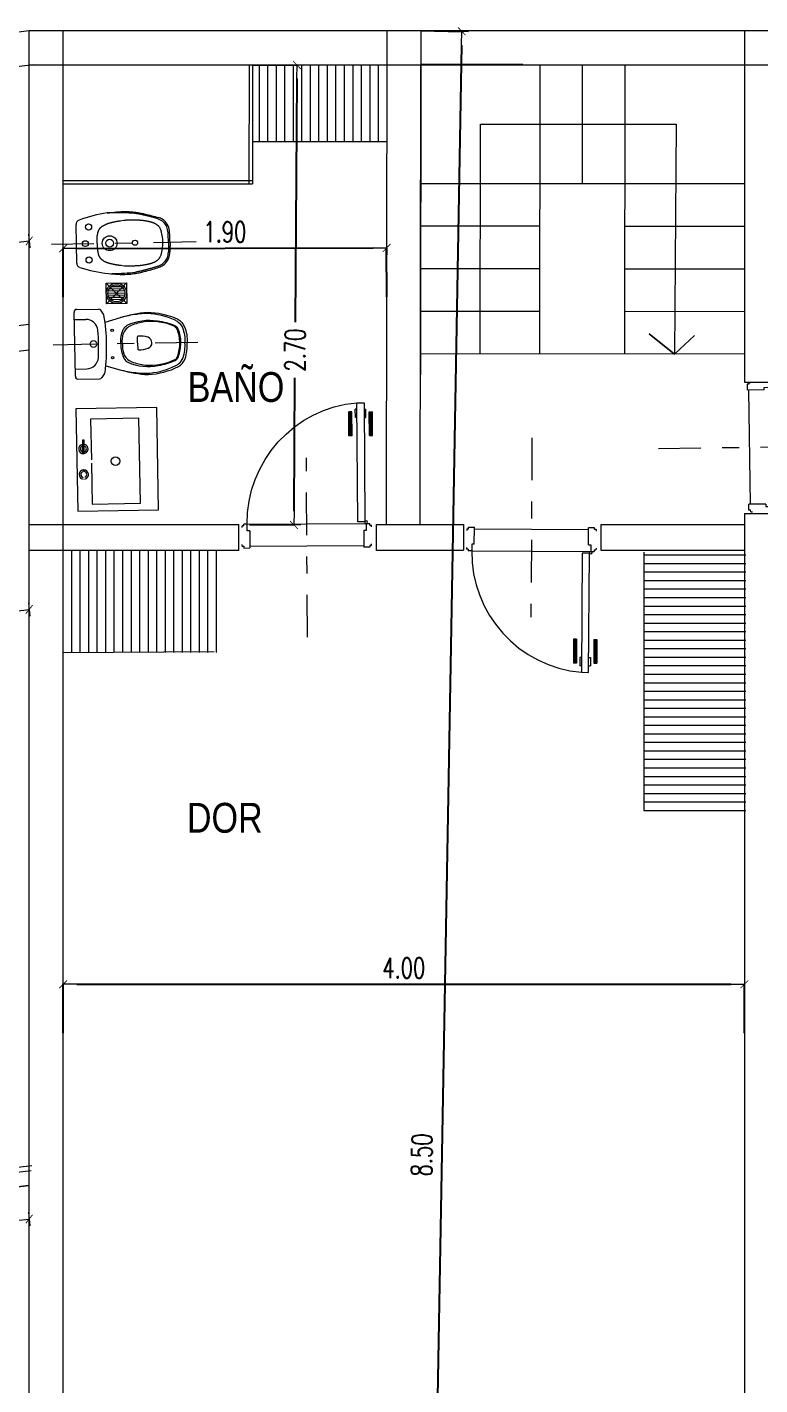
# Model space of a CAD drawing. Header units: millimetres. Extents: x 4525 to 9082, y 179 to 563.
# Drawn here: x 5387.34 to 5391.64, y 530.25 to 538.22 of the extents above; entities that cross this region are included whole.
import ezdxf

# ---------------------------------------------------------------- set-up
doc = ezdxf.new("R2010")
doc.units = ezdxf.units.MM
doc.header["$LTSCALE"] = 100
doc.linetypes.add('ACAD_ISO04W100', pattern=[30, 24, -3, 0, -3])
doc.linetypes.add('DASHDOT2', pattern=[0.5, 0.25, -0.125, 0, -0.125])
doc.layers.get('DEFPOINTS').update_dxf_attribs({"lineweight": 5})
for name, color, linetype, lineweight in [('000-Ejes', 251, 'ACAD_ISO04W100', 5), ('004-Carpinterias', 1, 'Continuous', 18), ('005-Sanitarios', 1, 'Continuous', 18), ('006-Cotas parciales', 7, 'Continuous', 5), ('A01-Barrido', 250, 'Continuous', 5), ('HATCH MUROS', 251, 'Continuous', 9), ('LINEA', 8, 'Continuous', 5), ('SANIT', 12, 'Continuous', 13), ('SANIT-INT', 11, 'Continuous', 5)]:
    doc.layers.add(name, color=color, linetype=linetype, lineweight=lineweight)
doc.styles.add('AREAL', font='ARIALN.TTF')
doc.styles.add('COTAS', font='ROMANS.shx', dxfattribs={"width": 0.7})
doc.dimstyles.new('COTA40', dxfattribs={"dimscale": 0.4, "dimtxt": 0.3, "dimasz": 0.2, "dimexe": 0, "dimexo": 0, "dimgap": 0.09, "dimtad": 1, "dimzin": 0, "dimdsep": 46, "dimtxsty": 'COTAS', "dimblk1": 'COTA_N', "dimblk2": 'COTA_N', "dimsah": 1, "dimcen": 0.1, "dimclrd": 1, "dimclre": 8, "dimclrt": 5, "dimaunit": 1, "dimadec": 3, "dimazin": 0, "dimtfac": 1, "dimtix": 1, "dimtmove": 2, "dimatfit": 3, "dimldrblk": 'COTA_N', "dimfxl": 0, "dimtolj": 1, "dimtzin": 0, "dimarcsym": 0})

# ---------------------------------------------------------------- blocks, each defined once
blk = doc.blocks.new('COTA_N')
for p, q in [((-1, 0), (0, 0)), ((0, 0.5), (0, -0.5))]:
    blk.add_line(p, q)
at = {"const_width": 0.065}
blk.add_lwpolyline([(0.141, 0.141), (0.283, 0.283), (0, 0), (-0.141, -0.141), (-0.283, -0.283)], dxfattribs=at)
blk = doc.blocks.new('*D432')
at = {"layer": '006-Cotas parciales', "color": 1, "lineweight": -2, "ltscale": 100}
blk.add_line((5381.3995, 530.5107), (5387.2742, 531.2124), dxfattribs=at)
at = {"layer": 'DEFPOINTS', "color": 0, "ltscale": 100}
for p in [(5387.3536, 531.2219), (5387.3536, 531.2219), (5381.3201, 530.5012)]:
    blk.add_point(p, dxfattribs=at)
at = {"layer": '006-Cotas parciales', "color": 1, "lineweight": -2, "ltscale": 100, "xscale": 0.08000000000000002, "yscale": 0.08000000000000002, "zscale": 0.08000000000000002}
for p, rotation in [((5387.3536, 531.2219), 6.811388888873906), ((5381.3201, 530.5012), 186.8113888888739)]:
    blk.add_blockref('COTA_N', p, dxfattribs=dict(at, rotation=rotation))
at = {"layer": '006-Cotas parciales', "color": 5, "ltscale": 100, "insert": (5384.3255, 530.9569), "char_height": 0.12, "attachment_point": 5, "rotation": 6.81139, "style": 'COTAS'}
blk.add_mtext('\\A1;6.08', dxfattribs=at)
blk = doc.blocks.new('*D434')
at = {"layer": '006-Cotas parciales', "color": 8, "lineweight": -2, "ltscale": 100}
for p, q in [((5387.5536, 536.6334), (5387.5532, 536.9202)), ((5389.4534, 536.636), (5389.453, 536.9227))]:
    blk.add_line(p, q, dxfattribs=at)
at = {"layer": '006-Cotas parciales', "color": 1, "lineweight": -2, "ltscale": 100}
blk.add_line((5387.6332, 536.9203), (5389.373, 536.9226), dxfattribs=at)
at = {"layer": 'DEFPOINTS', "color": 0, "ltscale": 100}
for p in [(5389.453, 536.9227), (5387.5536, 536.6334), (5389.4534, 536.636)]:
    blk.add_point(p, dxfattribs=at)
at = {"layer": '006-Cotas parciales', "color": 1, "lineweight": -2, "ltscale": 100, "xscale": 0.08000000000000002, "yscale": 0.08000000000000002, "zscale": 0.08000000000000002}
for p, rotation in [((5387.5532, 536.9202), 180.0762179953366), ((5389.453, 536.9227), 0.07621799533657127)]:
    blk.add_blockref('COTA_N', p, dxfattribs=dict(at, rotation=rotation))
at = {"layer": '006-Cotas parciales', "color": 5, "ltscale": 100, "insert": (5388.503, 537.0174), "char_height": 0.12, "attachment_point": 5, "rotation": 0.07622, "style": 'COTAS'}
blk.add_mtext('\\A1;1.90', dxfattribs=at)
blk = doc.blocks.new('*D437')
at = {"layer": '006-Cotas parciales', "color": 8, "lineweight": -2, "ltscale": 100}
for p, q in [((5389.6538, 538.1984), (5389.8944, 538.1941)), ((5389.5019, 529.6981), (5389.7424, 529.6938))]:
    blk.add_line(p, q, dxfattribs=at)
at = {"layer": '006-Cotas parciales', "color": 1, "lineweight": -2, "ltscale": 100}
blk.add_line((5389.8929, 538.1142), (5389.7439, 529.7738), dxfattribs=at)
at = {"layer": 'DEFPOINTS', "color": 0, "ltscale": 100}
for p in [(5389.6538, 538.1984), (5389.5019, 529.6981), (5389.7424, 529.6938)]:
    blk.add_point(p, dxfattribs=at)
at = {"layer": '006-Cotas parciales', "color": 1, "lineweight": -2, "ltscale": 100, "xscale": 0.08000000000000002, "yscale": 0.08000000000000002, "zscale": 0.08000000000000002}
for p, rotation in [((5389.8944, 538.1941), 88.97606259057393), ((5389.7424, 529.6938), 268.976062590574)]:
    blk.add_blockref('COTA_N', p, dxfattribs=dict(at, rotation=rotation))
at = {"layer": '006-Cotas parciales', "color": 5, "ltscale": 100, "insert": (5389.6591, 531.5984), "char_height": 0.12, "attachment_point": 5, "rotation": 88.97606, "style": 'COTAS'}
blk.add_mtext('\\A1;8.50', dxfattribs=at)
blk = doc.blocks.new('*D450')
at = {"layer": '006-Cotas parciales', "color": 8, "lineweight": -2, "ltscale": 100}
for p, q in [((5387.5536, 532.3132), (5387.5536, 532.6002)), ((5391.5536, 532.3132), (5391.5536, 532.6002))]:
    blk.add_line(p, q, dxfattribs=at)
at = {"layer": '006-Cotas parciales', "color": 1, "lineweight": -2, "ltscale": 100}
blk.add_line((5387.6336, 532.6002), (5391.4736, 532.6002), dxfattribs=at)
at = {"layer": 'DEFPOINTS', "color": 0, "ltscale": 100}
for p in [(5391.5536, 532.6002), (5387.5536, 532.3132), (5391.5536, 532.3132)]:
    blk.add_point(p, dxfattribs=at)
at = {"layer": '006-Cotas parciales', "color": 1, "lineweight": -2, "ltscale": 100, "xscale": 0.08000000000000002, "yscale": 0.08000000000000002, "zscale": 0.08000000000000002, "rotation": 180}
blk.add_blockref('COTA_N', (5387.5536, 532.6002), dxfattribs=at)
at = {"layer": '006-Cotas parciales', "color": 1, "lineweight": -2, "ltscale": 100, "xscale": 0.08000000000000002, "yscale": 0.08000000000000002, "zscale": 0.08000000000000002}
blk.add_blockref('COTA_N', (5391.5536, 532.6002), dxfattribs=at)
at = {"layer": '006-Cotas parciales', "color": 5, "ltscale": 100, "insert": (5389.5536, 532.6962), "char_height": 0.12, "attachment_point": 5, "style": 'COTAS'}
blk.add_mtext('\\A1;4.00', dxfattribs=at)
blk = doc.blocks.new('INOD-MONACO-AP-PLANTA-CON-DPTO')
at = {"layer": 'SANIT'}
for p, q in [((-0.1875, 0), (0.1875, 0)), ((-0.2045, -0.015), (-0.2045, -0.1421)), ((0.2045, -0.015), (0.2045, -0.1421)), ((-0.1745, -0.1717), (-0.1971, -0.1561)), ((0.1745, -0.1717), (0.1971, -0.1561)), ((-0.13, -0.1795), (-0.156, -0.2704)), ((0.127, -0.1798), (0.1519, -0.2704))]:
    blk.add_line(p, q, dxfattribs=at)
for points in [[(-0.1035, -0.3001, 0.02892), (-0.1109, -0.31, 0.156998), (-0.1327, -0.4882, 0.072829), (-0.105, -0.5872, 0.204333), (-0.0837, -0.607, 0.080392), (-0.002, -0.6224)], [(-0.002, -0.2704, 0.121524), (-0.0852, -0.2859, 0.060693)], [(-0.002, -0.2704, -0.121524), (0.0812, -0.2859, -0.060693)], [(0.0994, -0.3001, -0.02892), (0.1069, -0.31, -0.156998), (0.1287, -0.4882, -0.072829), (0.1009, -0.5872, -0.204333), (0.0796, -0.607, -0.080392), (-0.002, -0.6224)], [(-0.1242, -0.6086, 0.122968), (-0.0912, -0.6341, 0.092568), (-0.002, -0.6472, 0.093376)], [(0.1202, -0.6086, -0.122968), (0.0871, -0.6341, -0.092568), (-0.002, -0.6472, -0.093376)]]:
    blk.add_lwpolyline(points, format="xyb", dxfattribs=at)
for centre, radius, start, end in [((-0.1894, -0.0167), 0.0168, 83.45096, 131.91083), ((0.1894, -0.0167), 0.0168, 48.08917, 96.54904), ((-0.1875, -0.015), 0.017, 140.46963, 180), ((0.1875, -0.015), 0.017, 0, 39.53037), ((-0.1875, -0.1421), 0.017, 180, 235.49148), ((0.1875, -0.1421), 0.017, 304.50852, 0), ((-0.1648, -0.1577), 0.017, 235.49148, 261.45644), ((0, 0.9396), 1.1266, 261.45644, 278.54356), ((0.1648, -0.1577), 0.017, 278.54356, 304.50852), ((0.4075, -0.4211), 0.5833, 165.03562, 174.69818), ((-0.0609, -0.3362), 0.0558, 115.82936, 139.74917), ((0.0568, -0.3362), 0.0558, 40.25083, 64.17064), ((-0.4116, -0.4211), 0.5833, 5.30182, 14.96438), ((0.1074, -0.4152), 0.2847, 170.28909, 184.61099), ((-0.1114, -0.4152), 0.2847, 357.28845, 9.71091), ((0.2448, -0.4064), 0.4224, 184.30141, 206.07105), ((-0.2488, -0.4064), 0.4224, 333.92895, 356.97887), ((-0.0254, -0.5351), 0.1232, 207.5391, 216.66718), ((0.0214, -0.5351), 0.1232, 323.33282, 332.4609)]:
    blk.add_arc(centre, radius, start, end, dxfattribs=at)
at = {"layer": 'SANIT-INT'}
for p, q in [((-0.145, 0), (-0.145, -0.0672)), ((0.145, 0), (0.145, -0.0672)), ((0.0016, -0.368), (-0.0342, -0.3693)), ((0.0016, -0.368), (0.0374, -0.3693))]:
    blk.add_line(p, q, dxfattribs=at)
for points in [[(-0.156, -0.2704, 0.058031), (-0.1852, -0.4288, 0.099768), (-0.1416, -0.607, 0.155256), (-0.0961, -0.6466, 0.093906), (-0.002, -0.6605, 0.093906)], [(-0.0025, -0.2793, 0.08742), (-0.0604, -0.2861, 0.121524)], [(0.1519, -0.2704, -0.058031), (0.1811, -0.4288, -0.099768), (0.1376, -0.607, -0.155256), (0.092, -0.6466, -0.093906), (-0.002, -0.6605, -0.093906)], [(-0.0015, -0.2793, -0.08742), (0.0563, -0.2861, -0.121524)]]:
    blk.add_lwpolyline(points, format="xyb", dxfattribs=at)
for centre, radius in [((0, -0.11), 0.02), ((-0.0823, -0.2209), 0.00743), ((0.0782, -0.2209), 0.00743)]:
    blk.add_circle(centre, radius, dxfattribs=at)
for centre, radius, start, end in [((-0.075, -0.0672), 0.07, 180, 265.7397), ((0.075, -0.0672), 0.07, 274.2603, 0), ((0, 0.9396), 1.0796, 265.7397, 274.2603), ((-0.0358, -0.3585), 0.0764, 108.75085, 160.66582), ((0.0317, -0.3585), 0.0764, 19.33418, 71.24915), ((0.1616, -0.4484), 0.2932, 156.8405, 172.92028), ((-0.034, -0.3743), 0.005, 91.97343, 179.82824), ((0.1519, -0.3748), 0.1909, 179.82824, 196.85929), ((-0.1487, -0.3748), 0.1909, 343.14071, 0.17176), ((0.0372, -0.3743), 0.005, 0.17176, 88.02657), ((-0.1657, -0.4484), 0.2932, 7.07972, 23.1595), ((0.2192, -0.4431), 0.3498, 174.95319, 203.97317), ((-0.0195, -0.4268), 0.0118, 196.85929, 200.59082), ((0.0018, -0.4188), 0.0346, 200.59082, 269.64452), ((0.0014, -0.4188), 0.0346, 270.35548, 339.40918), ((0.0227, -0.4268), 0.0118, 339.40918, 343.14071), ((-0.2232, -0.4431), 0.3498, 336.02683, 5.04681), ((-0.0711, -0.5722), 0.0321, 203.97317, 250.16689), ((0.0045, -0.3624), 0.2552, 250.16689, 268.55187), ((-0.0086, -0.3624), 0.2552, 271.44813, 289.83311), ((0.0671, -0.5722), 0.0321, 289.83311, 336.02683)]:
    blk.add_arc(centre, radius, start, end, dxfattribs=at)
blk = doc.blocks.new('BIDE-MONACO-PLANTA')
at = {"layer": 'SANIT'}
blk.add_line((-0.1132, 0), (0.1132, 0), dxfattribs=at)
for points in [[(-0.1402, -0.4774), (-0.1411, -0.4749), (-0.1421, -0.4717), (-0.1431, -0.4685), (-0.1441, -0.4653), (-0.145, -0.4621), (-0.146, -0.4589), (-0.1469, -0.4557), (-0.1478, -0.4525), (-0.1487, -0.4493), (-0.1495, -0.446), (-0.1504, -0.4428), (-0.1513, -0.4396), (-0.1521, -0.4363), (-0.153, -0.4331), (-0.1538, -0.4298), (-0.1547, -0.4266), (-0.1555, -0.4233), (-0.1564, -0.4201), (-0.1572, -0.4168), (-0.158, -0.4136), (-0.1589, -0.4104), (-0.1597, -0.4071), (-0.1605, -0.4039), (-0.1613, -0.4007), (-0.1621, -0.3974), (-0.1629, -0.3942), (-0.1637, -0.391), (-0.1644, -0.3878), (-0.1651, -0.3846), (-0.1659, -0.3813), (-0.1666, -0.3781), (-0.1672, -0.3749), (-0.1679, -0.3717), (-0.1686, -0.3685), (-0.1692, -0.3653), (-0.1698, -0.362), (-0.1704, -0.3588), (-0.171, -0.3556), (-0.1715, -0.3524), (-0.172, -0.3493), (-0.1725, -0.3461), (-0.1729, -0.3438)], [(0.14, -0.4774), (0.1409, -0.475), (0.1419, -0.4718), (0.1429, -0.4686), (0.1439, -0.4654), (0.1448, -0.4622), (0.1458, -0.459), (0.1467, -0.4558), (0.1476, -0.4526), (0.1485, -0.4493), (0.1493, -0.4461), (0.1502, -0.4429), (0.1511, -0.4396), (0.1519, -0.4364), (0.1528, -0.4332), (0.1536, -0.4299), (0.1545, -0.4267), (0.1553, -0.4234), (0.1562, -0.4202), (0.157, -0.4169), (0.1579, -0.4137), (0.1587, -0.4104), (0.1595, -0.4072), (0.1603, -0.404), (0.1612, -0.4007), (0.1619, -0.3975), (0.1627, -0.3943), (0.1635, -0.3911), (0.1642, -0.3879), (0.165, -0.3846), (0.1657, -0.3814), (0.1664, -0.3782), (0.1671, -0.375), (0.1677, -0.3718), (0.1684, -0.3685), (0.169, -0.3653), (0.1696, -0.3621), (0.1702, -0.3589), (0.1708, -0.3557), (0.1714, -0.3525), (0.1719, -0.3493), (0.1724, -0.3461), (0.1727, -0.3438)], [(0.0001, -0.5406), (-0.044, -0.5396), (-0.0475, -0.5395), (-0.0509, -0.5394), (-0.0541, -0.5394), (-0.0568, -0.5393)], [(-0.0003, -0.5406), (0.0437, -0.5396), (0.0473, -0.5395), (0.0506, -0.5395), (0.0538, -0.5394), (0.0565, -0.5393)], [(-0.0003, -0.5406), (-0.0002, -0.5406)], [(0.0001, -0.5406), (0, -0.5406)]]:
    blk.add_lwpolyline(points, dxfattribs=at)
for centre, radius, start, end in [((-0.1132, -0.0267), 0.0267, 89.97464, 160.71917), ((0.6356, -0.2884), 0.8201, 160.74454, 172.72153), ((0.1132, -0.0267), 0.0267, 19.25546, 90), ((-0.6359, -0.2884), 0.8201, 7.27847, 19.25546), ((1.1865, -0.2275), 1.3649, 179.12043, 182.20966), ((-0.9851, -0.2242), 1.1634, 357.24238, 1.95876), ((1.1865, -0.2205), 1.3649, 182.50375, 185.18056), ((-1.1866, -0.22), 1.3649, 354.79408, 357.47089), ((-0.0223, -0.432), 0.1264, 201.05571, 217.12048), ((0.0221, -0.432), 0.1264, 322.85415, 338.91893), ((-0.058, -0.4545), 0.0844, 219.51901, 265.07285), ((-0.0504, -0.4083), 0.1311, 263.62645, 267.30394), ((0.0503, -0.4083), 0.1311, 272.6707, 276.34819), ((0.0578, -0.4545), 0.0844, 274.90179, 320.45563)]:
    blk.add_arc(centre, radius, start, end, dxfattribs=at)
at = {"layer": 'SANIT-INT'}
for points in [[(0.0001, -0.1217), (-0.0134, -0.1217), (-0.0247, -0.1223), (-0.0341, -0.1231), (-0.0418, -0.1238), (-0.0481, -0.1246), (-0.0533, -0.1254), (-0.0575, -0.1262), (-0.061, -0.127), (-0.064, -0.1277), (-0.0666, -0.1284), (-0.0689, -0.1291), (-0.0709, -0.1298), (-0.0726, -0.1305), (-0.0742, -0.1311), (-0.0756, -0.1318), (-0.0769, -0.1324), (-0.0781, -0.1331), (-0.0793, -0.1337), (-0.0804, -0.1344), (-0.0815, -0.135), (-0.0825, -0.1357), (-0.0835, -0.1363), (-0.0844, -0.137), (-0.0853, -0.1376), (-0.0861, -0.1383), (-0.087, -0.1389), (-0.0877, -0.1396), (-0.0885, -0.1402), (-0.0892, -0.1409), (-0.0899, -0.1415), (-0.0905, -0.1422), (-0.0912, -0.1428), (-0.0918, -0.1435), (-0.0925, -0.1442), (-0.0931, -0.1448), (-0.0938, -0.1456), (-0.0944, -0.1463), (-0.0951, -0.1471), (-0.0958, -0.148), (-0.0966, -0.1489), (-0.0974, -0.1499), (-0.0982, -0.151), (-0.099, -0.1522), (-0.0998, -0.1534), (-0.1007, -0.1546), (-0.1015, -0.1559), (-0.1023, -0.1571), (-0.1031, -0.1584), (-0.1039, -0.1597), (-0.1047, -0.161), (-0.1054, -0.1623), (-0.1061, -0.1636), (-0.1067, -0.1649), (-0.1074, -0.1662), (-0.108, -0.1675), (-0.1087, -0.1688), (-0.1093, -0.1701), (-0.1099, -0.1714), (-0.1105, -0.1727), (-0.111, -0.174), (-0.1116, -0.1753), (-0.1121, -0.1766), (-0.1127, -0.1779), (-0.1132, -0.1793), (-0.1137, -0.1806), (-0.1142, -0.1819), (-0.1147, -0.1832), (-0.1152, -0.1847), (-0.1157, -0.1862), (-0.1162, -0.1878), (-0.1167, -0.1895), (-0.1173, -0.1914), (-0.1178, -0.1934), (-0.1184, -0.1956), (-0.119, -0.1979), (-0.1196, -0.2003), (-0.1202, -0.2027), (-0.1208, -0.2053), (-0.1215, -0.2079), (-0.122, -0.2105), (-0.1226, -0.2131), (-0.1232, -0.2157), (-0.1237, -0.2183), (-0.1243, -0.2209), (-0.1248, -0.2235), (-0.1253, -0.2261), (-0.1258, -0.2287), (-0.1263, -0.2313), (-0.1268, -0.2339), (-0.1273, -0.2365), (-0.1277, -0.2391), (-0.1282, -0.2417), (-0.1286, -0.2443), (-0.129, -0.2469), (-0.1294, -0.2495), (-0.1298, -0.2521), (-0.1301, -0.2547), (-0.1305, -0.2572), (-0.1308, -0.2598), (-0.1309, -0.2609)], [(-0.0001, -0.1217), (0.0133, -0.1217), (0.0247, -0.1223), (0.0341, -0.1231), (0.0418, -0.1238), (0.0481, -0.1246), (0.0532, -0.1254), (0.0574, -0.1262), (0.0609, -0.127), (0.0639, -0.1277), (0.0666, -0.1285), (0.0689, -0.1292), (0.0708, -0.1298), (0.0726, -0.1305), (0.0741, -0.1312), (0.0755, -0.1318), (0.0768, -0.1325), (0.078, -0.1331), (0.0792, -0.1338), (0.0803, -0.1344), (0.0814, -0.1351), (0.0824, -0.1357), (0.0834, -0.1364), (0.0844, -0.137), (0.0852, -0.1377), (0.0861, -0.1383), (0.0869, -0.139), (0.0877, -0.1396), (0.0884, -0.1403), (0.0891, -0.1409), (0.0898, -0.1416), (0.0905, -0.1422), (0.0911, -0.1429), (0.0918, -0.1435), (0.0924, -0.1442), (0.0931, -0.1449), (0.0937, -0.1456), (0.0944, -0.1463), (0.0951, -0.1472), (0.0958, -0.148), (0.0965, -0.149), (0.0973, -0.15), (0.0981, -0.1511), (0.0989, -0.1522), (0.0998, -0.1534), (0.1006, -0.1546), (0.1014, -0.1559), (0.1023, -0.1572), (0.1031, -0.1585), (0.1038, -0.1598), (0.1046, -0.1611), (0.1053, -0.1624), (0.106, -0.1637), (0.1067, -0.165), (0.1073, -0.1663), (0.108, -0.1676), (0.1086, -0.1689), (0.1092, -0.1702), (0.1098, -0.1715), (0.1104, -0.1728), (0.111, -0.1741), (0.1115, -0.1754), (0.1121, -0.1767), (0.1126, -0.178), (0.1131, -0.1793), (0.1136, -0.1806), (0.1141, -0.1819), (0.1146, -0.1833), (0.1151, -0.1847), (0.1156, -0.1862), (0.1161, -0.1878), (0.1166, -0.1896), (0.1172, -0.1914), (0.1177, -0.1935), (0.1183, -0.1956), (0.1189, -0.1979), (0.1195, -0.2003), (0.1201, -0.2028), (0.1208, -0.2053), (0.1214, -0.2079), (0.122, -0.2105), (0.1225, -0.2131), (0.1231, -0.2157), (0.1236, -0.2183), (0.1242, -0.2209), (0.1247, -0.2235), (0.1252, -0.2261), (0.1257, -0.2287), (0.1262, -0.2313), (0.1267, -0.2339), (0.1272, -0.2365), (0.1276, -0.2391), (0.1281, -0.2417), (0.1285, -0.2443), (0.1289, -0.2469), (0.1293, -0.2495), (0.1297, -0.2521), (0.13, -0.2547), (0.1303, -0.2573), (0.1306, -0.2599), (0.1308, -0.261)], [(-0.1301, -0.2549), (-0.1336, -0.2811), (-0.1337, -0.2824), (-0.1338, -0.2838), (-0.134, -0.2853), (-0.1341, -0.2869), (-0.1342, -0.2887), (-0.1343, -0.2906), (-0.1345, -0.2927), (-0.1346, -0.295), (-0.1347, -0.2973), (-0.1348, -0.2998), (-0.1349, -0.3023), (-0.135, -0.3049), (-0.135, -0.3075), (-0.135, -0.3101), (-0.135, -0.3127), (-0.135, -0.3153), (-0.135, -0.3179), (-0.1349, -0.3205), (-0.1349, -0.3231), (-0.1348, -0.3257), (-0.1348, -0.3283), (-0.1347, -0.3309), (-0.1347, -0.3335), (-0.1346, -0.3361), (-0.1346, -0.3387), (-0.1346, -0.3413), (-0.1345, -0.3439), (-0.1344, -0.3465), (-0.1344, -0.3491), (-0.1343, -0.3517), (-0.1342, -0.3543), (-0.1342, -0.3569), (-0.134, -0.3595), (-0.1339, -0.3621), (-0.1338, -0.3647), (-0.1336, -0.3673), (-0.1335, -0.3699), (-0.1332, -0.3725), (-0.133, -0.3751), (-0.1328, -0.3777), (-0.1325, -0.3803), (-0.1322, -0.3829), (-0.1319, -0.3855), (-0.1315, -0.3881), (-0.1312, -0.3907), (-0.1308, -0.3933), (-0.1305, -0.3959), (-0.1301, -0.3985), (-0.1296, -0.4011), (-0.1292, -0.4037), (-0.1288, -0.4063), (-0.1283, -0.4089), (-0.1278, -0.4115), (-0.1273, -0.4141), (-0.1268, -0.4167), (-0.1262, -0.4192), (-0.1257, -0.4217), (-0.1252, -0.4241), (-0.1246, -0.4264), (-0.1241, -0.4286), (-0.1236, -0.4306), (-0.1231, -0.4325), (-0.1227, -0.4342), (-0.1222, -0.4358), (-0.1218, -0.4373), (-0.1214, -0.4388), (-0.121, -0.4401), (-0.1205, -0.4414), (-0.1201, -0.4428), (-0.1197, -0.4441), (-0.1192, -0.4454), (-0.1188, -0.4467), (-0.1183, -0.448), (-0.1178, -0.4493), (-0.1173, -0.4506), (-0.1167, -0.4519), (-0.1162, -0.4532), (-0.1156, -0.4545), (-0.1151, -0.4558), (-0.1145, -0.4571), (-0.1139, -0.4584), (-0.1132, -0.4597), (-0.1126, -0.461), (-0.1119, -0.4623), (-0.1112, -0.4636), (-0.1105, -0.4649), (-0.1098, -0.4662), (-0.109, -0.4675), (-0.1082, -0.4688), (-0.1074, -0.4701), (-0.1065, -0.4714), (-0.1057, -0.4727), (-0.1047, -0.474), (-0.1038, -0.4753), (-0.1028, -0.4766), (-0.1017, -0.4779), (-0.1006, -0.4792), (-0.0994, -0.4805), (-0.0981, -0.4818), (-0.0967, -0.4831), (-0.0953, -0.4844), (-0.0937, -0.4857), (-0.092, -0.487), (-0.0901, -0.4883), (-0.0879, -0.4897), (-0.0853, -0.4911), (-0.0824, -0.4926), (-0.079, -0.4941), (-0.075, -0.4957), (-0.0705, -0.4973), (-0.0651, -0.499), (-0.0637, -0.4994)], [(0.13, -0.2549), (0.1334, -0.2812), (0.1336, -0.2825), (0.1337, -0.2839), (0.1338, -0.2854), (0.134, -0.287), (0.1341, -0.2887), (0.1342, -0.2907), (0.1343, -0.2928), (0.1345, -0.295), (0.1346, -0.2974), (0.1347, -0.2999), (0.1348, -0.3024), (0.1348, -0.305), (0.1349, -0.3076), (0.1349, -0.3102), (0.1349, -0.3128), (0.1349, -0.3154), (0.1348, -0.318), (0.1348, -0.3206), (0.1348, -0.3232), (0.1347, -0.3258), (0.1346, -0.3284), (0.1346, -0.331), (0.1345, -0.3336), (0.1345, -0.3362), (0.1344, -0.3388), (0.1344, -0.3414), (0.1343, -0.344), (0.1343, -0.3466), (0.1342, -0.3492), (0.1342, -0.3518), (0.1341, -0.3544), (0.134, -0.357), (0.1339, -0.3596), (0.1338, -0.3622), (0.1336, -0.3648), (0.1335, -0.3674), (0.1333, -0.37), (0.1331, -0.3726), (0.1329, -0.3752), (0.1326, -0.3778), (0.1323, -0.3804), (0.132, -0.383), (0.1317, -0.3856), (0.1314, -0.3882), (0.131, -0.3908), (0.1307, -0.3934), (0.1303, -0.396), (0.1299, -0.3986), (0.1295, -0.4012), (0.129, -0.4038), (0.1286, -0.4064), (0.1281, -0.409), (0.1276, -0.4116), (0.1271, -0.4142), (0.1266, -0.4168), (0.1261, -0.4193), (0.1255, -0.4218), (0.125, -0.4242), (0.1244, -0.4265), (0.1239, -0.4286), (0.1234, -0.4307), (0.1229, -0.4325), (0.1225, -0.4343), (0.1221, -0.4359), (0.1216, -0.4374), (0.1212, -0.4388), (0.1208, -0.4402), (0.1204, -0.4415), (0.1199, -0.4428), (0.1195, -0.4441), (0.119, -0.4454), (0.1186, -0.4467), (0.1181, -0.448), (0.1176, -0.4493), (0.1171, -0.4506), (0.1165, -0.4519), (0.116, -0.4532), (0.1154, -0.4545), (0.1149, -0.4558), (0.1143, -0.4571), (0.1136, -0.4584), (0.113, -0.4597), (0.1124, -0.461), (0.1117, -0.4623), (0.111, -0.4636), (0.1103, -0.4649), (0.1095, -0.4662), (0.1088, -0.4675), (0.108, -0.4688), (0.1072, -0.4701), (0.1063, -0.4714), (0.1054, -0.4727), (0.1045, -0.474), (0.1036, -0.4753), (0.1025, -0.4766), (0.1015, -0.4779), (0.1004, -0.4792), (0.0992, -0.4805), (0.0979, -0.4818), (0.0965, -0.4831), (0.0951, -0.4844), (0.0935, -0.4857), (0.0918, -0.487), (0.0899, -0.4884), (0.0877, -0.4897), (0.0851, -0.4911), (0.0822, -0.4926), (0.0788, -0.4941), (0.0748, -0.4957), (0.0703, -0.4974), (0.0649, -0.4991), (0.0635, -0.4994)], [(-0.0001, -0.55), (-0.0082, -0.5498), (-0.0153, -0.5496), (-0.0216, -0.5495), (-0.0271, -0.5493), (-0.032, -0.5492), (-0.0364, -0.5491), (-0.0404, -0.549), (-0.0442, -0.549), (-0.0477, -0.5489), (-0.0511, -0.5488), (-0.0543, -0.5487), (-0.057, -0.5486)], [(-0.0001, -0.55), (0.0079, -0.5498), (0.0151, -0.5496), (0.0213, -0.5495), (0.0268, -0.5494), (0.0318, -0.5493), (0.0362, -0.5492), (0.0402, -0.5491), (0.0439, -0.549), (0.0475, -0.5489), (0.0509, -0.5488), (0.0541, -0.5487), (0.0568, -0.5487)]]:
    blk.add_lwpolyline(points, dxfattribs=at)
for centre, radius in [((-0.097, -0.0731), 0.0182), ((0.0001, -0.0524), 0.0172), ((0.097, -0.0732), 0.0182), ((-0.0001, -0.1953), 0.0437), ((-0.0001, -0.1953), 0.0229), ((0, -0.3443), 0.0151)]:
    blk.add_circle(centre, radius, dxfattribs=at)
for centre, radius, start, end in [((-0.0545, -0.4593), 0.0941, 195.06628, 210.97635), ((-0.058, -0.4545), 0.0938, 214.58767, 265.07285), ((-0.0504, -0.4083), 0.1405, 263.62645, 267.30394), ((-0.0001, -0.2766), 0.2317, 253.69484, 269.95961), ((-0.0001, -0.2766), 0.2317, 270.01502, 286.27979), ((0.0503, -0.4083), 0.1405, 272.6707, 276.34819), ((0.0578, -0.4545), 0.0938, 274.90179, 325.38697), ((-0.0182, -0.426), 0.1736, 331.87077, 340.547)]:
    blk.add_arc(centre, radius, start, end, dxfattribs=at)
for points in [[(-0.1779, -0.1845), (-0.1845, -0.2946), (-0.1831, -0.3164), (-0.179, -0.3521), (-0.1734, -0.3814), (-0.1672, -0.4074), (-0.1571, -0.4464), (-0.1458, -0.4838)], [(0.1777, -0.1845), (0.1842, -0.2946), (0.1829, -0.3164), (0.1788, -0.3521), (0.1732, -0.3814), (0.167, -0.4074), (0.1568, -0.4464), (0.1455, -0.4838)]]:
    blk.add_spline(points, degree=3, dxfattribs=at)
blk = doc.blocks.new('REJILLA')
at = {"layer": 'SANIT-INT', "linetype": 'Continuous'}
for p, q in [((-0.06, -0.06), (-0.06, 0.06)), ((-0.06, 0.06), (0.06, 0.06)), ((-0.06, -0.06), (0.06, 0.06)), ((-0.06, 0.06), (0.06, -0.06)), ((-0.0474, 0.0158), (-0.0474, -0.0158)), ((-0.0349, 0.0358), (-0.0349, -0.0358)), ((-0.0224, 0.0447), (-0.0224, -0.0447)), ((-0.0099, 0.049), (-0.0099, -0.049)), ((0.0026, 0.0499), (0.0026, -0.0499)), ((0.0151, 0.0477), (0.0151, -0.0477)), ((0.0276, 0.0417), (0.0276, -0.0417)), ((0.0401, 0.0299), (0.0401, -0.0299)), ((0.06, 0.06), (0.06, -0.06)), ((0.06, -0.06), (-0.06, -0.06))]:
    blk.add_line(p, q, dxfattribs=at)
for radius in [0.06, 0.05]:
    blk.add_circle((0, 0), radius, dxfattribs=at)
blk = doc.blocks.new('MONACO COMPLETO')
at = {"layer": '000-Ejes', "linetype": 'DASHDOT2', "ltscale": 0.01}
for p, q in [((-0.1269, 0.59), (0.7646, 0.59)), ((-0.1269, 0), (0.7646, 0))]:
    blk.add_line(p, q, dxfattribs=at)
at = {"layer": '004-Carpinterias', "ltscale": 0.01, "rotation": 90}
blk.add_blockref('INOD-MONACO-AP-PLANTA-CON-DPTO', (0, 0), dxfattribs=at)
at = {"layer": '005-Sanitarios', "rotation": 90}
blk.add_blockref('REJILLA', (0.25, 0.295), dxfattribs=at)
at = {"layer": 'LINEA', "ltscale": 0.01, "rotation": 90}
blk.add_blockref('BIDE-MONACO-PLANTA', (0.02, 0.59), dxfattribs=at)
blk = doc.blocks.new('PUERTA 0.70 DURLOCK')
at = {"layer": '000-Ejes', "linetype": 'DASHDOT2', "ltscale": 0.01}
blk.add_line((0.38, -0.6465), (0.38, 0.4065), dxfattribs=at)
at = {"layer": '004-Carpinterias', "linetype": 'Continuous'}
for p, q in [((0.009, 0.6755), (-0.009, 0.6755)), ((-0.009, 0.5355), (-0.009, 0.6755)), ((0.009, 0.5355), (0.009, 0.6755)), ((0.039, 0.6905), (0.029, 0.6905)), ((0.029, 0.6425), (0.029, 0.6905)), ((0.039, 0.6425), (0.029, 0.6425)), ((0.081, 0.6905), (0.091, 0.6905)), ((0.081, 0.6425), (0.091, 0.6425)), ((0.091, 0.6425), (0.091, 0.6905)), ((0.111, 0.6755), (0.129, 0.6755)), ((0.111, 0.5355), (0.111, 0.6755)), ((0.129, 0.5355), (0.129, 0.6755)), ((0.009, 0.5355), (-0.009, 0.5355)), ((0.111, 0.5355), (0.129, 0.5355)), ((0.01, 0.01), (0, 0.01)), ((0, 0), (0, 0.01)), ((0.03, 0.02), (0.01, 0.02)), ((0.01, 0.01), (0.01, 0.02)), ((0.03, -0.02), (0.03, 0.02)), ((0.73, 0.02), (0.75, 0.02)), ((0.73, -0.02), (0.73, 0.02)), ((0.75, 0.01), (0.75, 0.02)), ((0.75, 0.01), (0.76, 0.01)), ((0.76, 0), (0.76, 0.01)), ((0.045, -0.02), (0.03, -0.02)), ((0.045, -0.02), (0.045, -0.12)), ((0.715, -0.02), (0.715, -0.12)), ((0.715, -0.02), (0.73, -0.02)), ((0, -0.11), (0, -0.1)), ((0, -0.11), (0.01, -0.11)), ((0.01, -0.11), (0.01, -0.12)), ((0.01, -0.12), (0.045, -0.12)), ((0.75, -0.12), (0.715, -0.12)), ((0.76, -0.11), (0.75, -0.11)), ((0.75, -0.11), (0.75, -0.12)), ((0.76, -0.11), (0.76, -0.1))]:
    blk.add_line(p, q, dxfattribs=at)
blk.add_lwpolyline([(0.039, 0.729), (0.039, 0.029), (0.081, 0.029), (0.081, 0.729)], close=True, dxfattribs=at)
at = {"layer": '004-Carpinterias', "ltscale": 0.01, "const_width": 0.02}
for points in [[(0, 0.5355), (0, 0.6755)], [(0.122, 0.5355), (0.12, 0.6755)]]:
    blk.add_lwpolyline(points, dxfattribs=at)
at = {"layer": 'A01-Barrido', "linetype": 'Continuous'}
for p, q in [((0.73, 0.02), (0.03, 0.02)), ((0.715, -0.11), (0.045, -0.11))]:
    blk.add_line(p, q, dxfattribs=at)
blk.add_circle((0.0315, 0.0275), 0.0075, dxfattribs=at)
blk.add_arc((0.0227, 0.0241), 0.7073, 359.66564, 85.27469, dxfattribs=at)
blk = doc.blocks.new('*D451')
at = {"layer": '006-Cotas parciales', "color": 1, "lineweight": -2, "ltscale": 100}
blk.add_line((5380.9986, 534.0773), (5387.2741, 534.7915), dxfattribs=at)
at = {"layer": 'DEFPOINTS', "color": 0, "ltscale": 100}
for p in [(5387.3536, 534.8005), (5387.3536, 534.8005), (5380.9192, 534.0682)]:
    blk.add_point(p, dxfattribs=at)
at = {"layer": '006-Cotas parciales', "color": 1, "lineweight": -2, "ltscale": 100, "xscale": 0.08000000000000002, "yscale": 0.08000000000000002, "zscale": 0.08000000000000002}
for p, rotation in [((5387.3536, 534.8005), 6.492956465209963), ((5380.9192, 534.0682), 186.49295646521)]:
    blk.add_blockref('COTA_N', p, dxfattribs=dict(at, rotation=rotation))
at = {"layer": '006-Cotas parciales', "color": 5, "ltscale": 100, "insert": (5384.1255, 534.5298), "char_height": 0.12, "attachment_point": 5, "rotation": 6.49296, "style": 'COTAS'}
blk.add_mtext('\\A1;6.48', dxfattribs=at)
blk = doc.blocks.new('*D491')
at = {"layer": '006-Cotas parciales', "color": 1, "lineweight": -2, "ltscale": 100}
blk.add_line((5384.8934, 536.6698), (5387.2742, 536.9542), dxfattribs=at)
at = {"layer": 'DEFPOINTS', "color": 0, "ltscale": 100}
for p in [(5387.3536, 536.9637), (5387.3536, 536.9637), (5384.8139, 536.6604)]:
    blk.add_point(p, dxfattribs=at)
at = {"layer": '006-Cotas parciales', "color": 1, "lineweight": -2, "ltscale": 100, "xscale": 0.08000000000000002, "yscale": 0.08000000000000002, "zscale": 0.08000000000000002}
for p, rotation in [((5387.3536, 536.9637), 6.811388888822496), ((5384.8139, 536.6604), 186.8113888888225)]:
    blk.add_blockref('COTA_N', p, dxfattribs=dict(at, rotation=rotation))
at = {"layer": '006-Cotas parciales', "color": 5, "ltscale": 100, "insert": (5385.0696, 536.8115), "char_height": 0.12, "attachment_point": 5, "rotation": 6.81139, "style": 'COTAS'}
blk.add_mtext('\\A1;2.56', dxfattribs=at)
blk = doc.blocks.new('*D492')
at = {"layer": '006-Cotas parciales', "color": 8, "lineweight": -2, "ltscale": 100}
for p, q in [((5388.6653, 537.9984), (5388.9265, 537.9967)), ((5388.6473, 535.2984), (5388.9085, 535.2967))]:
    blk.add_line(p, q, dxfattribs=at)
at = {"layer": '006-Cotas parciales', "color": 1, "lineweight": -2, "ltscale": 100}
for p, q in [((5388.9259, 537.9167), (5388.9164, 536.4874)), ((5388.909, 535.3767), (5388.9142, 536.1594))]:
    blk.add_line(p, q, dxfattribs=at)
at = {"layer": 'DEFPOINTS', "color": 0, "ltscale": 100}
for p in [(5388.6653, 537.9984), (5388.6473, 535.2984), (5388.9085, 535.2967)]:
    blk.add_point(p, dxfattribs=at)
at = {"layer": '006-Cotas parciales', "color": 1, "lineweight": -2, "ltscale": 100, "xscale": 0.08000000000000002, "yscale": 0.08000000000000002, "zscale": 0.08000000000000002}
for p, rotation in [((5388.9265, 537.9967), 89.61754453592745), ((5388.9085, 535.2967), 269.6175445359274)]:
    blk.add_blockref('COTA_N', p, dxfattribs=dict(at, rotation=rotation))
at = {"layer": '006-Cotas parciales', "color": 5, "ltscale": 100, "insert": (5388.9153, 536.3234), "char_height": 0.12, "attachment_point": 5, "rotation": 89.61754, "style": 'COTAS'}
blk.add_mtext('\\A1;2.70', dxfattribs=at)

msp = doc.modelspace()

# ---------------------------------------------------------------- linework, layer by layer
at = {"layer": 'HATCH MUROS', "color": 0, "ltscale": 100}
for p, q in [((5380.3249, 537.3574), (5387.3536, 538.1984)), ((5387.3536, 538.1984), (5391.7536, 538.1984)), ((5387.3536, 528.1984), (5387.3536, 538.1984)), ((5387.3536, 538.1984), (5391.7536, 538.1984)), ((5387.5536, 529.6984), (5387.5536, 538.1984)), ((5389.4538, 538.2019), (5389.4506, 535.2984)), ((5389.6538, 538.2016), (5389.6516, 536.178)), ((5391.5536, 538.1984), (5391.5536, 536.135)), ((5380.547, 537.184), (5387.3773, 537.9999)), ((5387.3536, 537.9984), (5391.7536, 537.9984)), ((5388.6453, 537.9985), (5388.6445, 537.2985)), ((5388.6653, 537.9984), (5388.6645, 537.2984)), ((5389.6506, 535.2984), (5389.6536, 538.0005)), ((5390.2536, 537.9999), (5389.6536, 538.0005)), ((5389.6536, 538.0005), (5391.4751, 537.9985)), ((5390.3517, 536.2998), (5390.3536, 537.9998)), ((5390.6028, 537.2995), (5390.6036, 537.9995)), ((5390.8517, 536.2992), (5390.8536, 537.9992)), ((5387.5536, 537.3184), (5388.6645, 537.3184)), ((5387.5536, 537.2984), (5388.6645, 537.2984)), ((5391.5528, 537.2984), (5389.6528, 537.3005)), ((5389.6528, 537.3005), (5391.5528, 537.2984)), ((5390.3526, 537.0498), (5389.6526, 537.0505)), ((5391.5526, 537.0484), (5390.8526, 537.0492)), ((5390.3523, 536.7998), (5389.6523, 536.8005)), ((5391.5523, 536.7984), (5390.8523, 536.7992)), ((5390.352, 536.5498), (5389.652, 536.5505)), ((5391.552, 536.5484), (5390.852, 536.5492)), ((5386.4531, 536.3687), (5387.3536, 536.4763)), ((5386.4709, 536.2198), (5387.3536, 536.3252)), ((5391.5517, 536.2984), (5389.6517, 536.3005)), ((5391.5536, 536.135), (5391.7539, 536.135)), ((5387.3536, 535.2984), (5388.5858, 535.2984)), ((5388.5858, 535.1473), (5388.5858, 535.2984)), ((5389.3928, 535.1473), (5389.3928, 535.2984)), ((5389.3928, 535.2984), (5389.9042, 535.2984)), ((5389.9042, 535.2984), (5389.9042, 535.1484)), ((5390.7112, 535.2984), (5391.5536, 535.2984)), ((5390.7112, 535.2984), (5390.7112, 535.1484)), ((5391.5536, 535.3635), (5391.5536, 529.6977)), ((5391.5536, 535.3635), (5391.7536, 535.3635)), ((5387.3536, 535.1484), (5388.5858, 535.1484)), ((5389.3928, 535.1484), (5389.9042, 535.1484)), ((5390.7112, 535.1484), (5391.5536, 535.1484)), ((5381.3201, 530.6984), (5387.3536, 531.4191)), ((5387.3536, 531.4191), (5381.3201, 530.6984)), ((5381.3216, 530.6986), (5387.3536, 531.4191)), ((5381.3216, 530.6986), (5387.3536, 531.4191))]:
    msp.add_line(p, q, dxfattribs=at)
at = {"layer": 'HATCH MUROS', "color": 6, "ltscale": 100}
msp.add_line((5387.3536, 538.1984), (5391.7773, 538.1984), dxfattribs=at)
at = {"layer": 'HATCH MUROS', "ltscale": 100}
for p, q in [((5388.7054, 537.548), (5388.7054, 537.9984)), ((5388.7554, 537.548), (5388.7554, 537.9984)), ((5388.8054, 537.548), (5388.8054, 537.9984)), ((5388.8054, 537.548), (5388.8054, 537.9984)), ((5388.8554, 537.548), (5388.8554, 537.9984)), ((5388.9054, 537.548), (5388.9054, 537.9984)), ((5388.9054, 537.548), (5388.9054, 537.9984)), ((5388.9554, 537.548), (5388.9554, 537.9984)), ((5389.0054, 537.548), (5389.0054, 537.9984)), ((5389.0054, 537.548), (5389.0054, 537.9984)), ((5389.0554, 537.548), (5389.0554, 537.9984)), ((5389.1054, 537.548), (5389.1054, 537.9984)), ((5389.1054, 537.548), (5389.1054, 537.9984)), ((5389.1554, 537.548), (5389.1554, 537.9984)), ((5389.2054, 537.548), (5389.2054, 537.9984)), ((5389.2054, 537.548), (5389.2054, 537.9984)), ((5389.2554, 537.548), (5389.2554, 537.9984)), ((5389.3054, 537.548), (5389.3054, 537.9984)), ((5389.3054, 537.548), (5389.3054, 537.9984)), ((5389.3554, 537.548), (5389.3554, 537.9984)), ((5389.4054, 537.548), (5389.4054, 537.9984)), ((5388.6648, 537.548), (5389.4531, 537.5471)), ((5387.6036, 534.5484), (5387.6036, 535.1484)), ((5387.6036, 534.5484), (5387.6036, 535.1484)), ((5387.6536, 534.5484), (5387.6536, 535.1484)), ((5387.7036, 534.5484), (5387.7036, 535.1484)), ((5387.7536, 534.5484), (5387.7536, 535.1484)), ((5387.8036, 534.5484), (5387.8036, 535.1484)), ((5387.8536, 534.5484), (5387.8536, 535.1484)), ((5387.8536, 534.5484), (5387.8536, 535.1484)), ((5387.8536, 534.5484), (5387.8536, 535.1484)), ((5387.9036, 534.5484), (5387.9036, 535.1484)), ((5387.9536, 534.5484), (5387.9536, 535.1484)), ((5388.0036, 534.5484), (5388.0036, 535.1484)), ((5388.0536, 534.5484), (5388.0536, 535.1484)), ((5388.1036, 534.5484), (5388.1036, 535.1484)), ((5388.1036, 534.5484), (5388.1036, 535.1484)), ((5388.1036, 534.5484), (5388.1036, 535.1484)), ((5388.1536, 534.5484), (5388.1536, 535.1484)), ((5388.2036, 534.5484), (5388.2036, 535.1484)), ((5388.2536, 534.5484), (5388.2536, 535.1484)), ((5388.3036, 534.5484), (5388.3036, 535.1484)), ((5388.3536, 534.5484), (5388.3536, 535.1484)), ((5388.3536, 534.5484), (5388.3536, 535.1484)), ((5388.3536, 534.5484), (5388.3536, 535.1484)), ((5388.4036, 534.5484), (5388.4036, 535.1484)), ((5388.4536, 534.5484), (5388.4536, 535.1484)), ((5390.9626, 535.1369), (5390.9626, 533.6207)), ((5390.9626, 535.1207), (5391.5626, 535.1207)), ((5390.9626, 535.0707), (5391.5626, 535.0707)), ((5390.9626, 535.0207), (5391.5626, 535.0207)), ((5390.9626, 535.0207), (5391.5626, 535.0207)), ((5390.9626, 534.9707), (5391.5626, 534.9707)), ((5390.9626, 534.9207), (5391.5626, 534.9207)), ((5390.9626, 534.8707), (5391.5626, 534.8707)), ((5390.9626, 534.8207), (5391.5626, 534.8207)), ((5390.9626, 534.8207), (5391.5626, 534.8207)), ((5390.9626, 534.7707), (5391.5626, 534.7707)), ((5390.9626, 534.7207), (5391.5626, 534.7207)), ((5390.9626, 534.6707), (5391.5626, 534.6707)), ((5390.9626, 534.6207), (5391.5626, 534.6207)), ((5390.9626, 534.6207), (5391.5626, 534.6207)), ((5387.5536, 534.5484), (5388.4395, 534.5529)), ((5390.9626, 534.5707), (5391.5626, 534.5707)), ((5390.9626, 534.5207), (5391.5626, 534.5207)), ((5390.9626, 534.4707), (5391.5626, 534.4707)), ((5390.9626, 534.4207), (5391.5626, 534.4207)), ((5390.9626, 534.4207), (5391.5626, 534.4207)), ((5390.9626, 534.3707), (5391.5626, 534.3707)), ((5390.9626, 534.3207), (5391.5626, 534.3207)), ((5390.9626, 534.2707), (5391.5626, 534.2707)), ((5390.9626, 534.2207), (5391.5626, 534.2207)), ((5390.9626, 534.2207), (5391.5626, 534.2207)), ((5390.9626, 534.1707), (5391.5626, 534.1707)), ((5390.9626, 534.1207), (5391.5626, 534.1207)), ((5390.9626, 534.0707), (5391.5626, 534.0707)), ((5390.9626, 534.0207), (5391.5626, 534.0207)), ((5390.9626, 534.0207), (5391.5626, 534.0207)), ((5390.9626, 533.9707), (5391.5626, 533.9707)), ((5390.9626, 533.9207), (5391.5626, 533.9207)), ((5390.9626, 533.8707), (5391.5626, 533.8707)), ((5390.9626, 533.8207), (5391.5626, 533.8207)), ((5390.9626, 533.8207), (5391.5626, 533.8207)), ((5390.9626, 533.7707), (5391.5626, 533.7707)), ((5390.9626, 533.7207), (5391.5626, 533.7207)), ((5390.9626, 533.6707), (5391.5626, 533.6707)), ((5390.9626, 533.6207), (5391.5626, 533.6207))]:
    msp.add_line(p, q, dxfattribs=at)
at = {"layer": 'HATCH MUROS', "color": 2, "ltscale": 100}
for p, q in [((5390.0019, 536.3002), (5390.0032, 537.6502)), ((5390.0032, 537.6502), (5391.1532, 537.6489)), ((5391.1532, 537.6489), (5391.143, 536.2989)), ((5391.143, 536.2989), (5390.9937, 536.4188)), ((5390.9937, 536.4188), (5391.143, 536.2989)), ((5391.143, 536.2989), (5391.2616, 536.4095))]:
    msp.add_line(p, q, dxfattribs=at)
at = {"layer": 'HATCH MUROS', "color": 3, "ltscale": 100}
for p, q in [((5384.5184, 531.1966), (5387.3693, 531.5371)), ((5384.5219, 531.1677), (5387.3656, 531.5073))]:
    msp.add_line(p, q, dxfattribs=at)
at = {"layer": 'SANIT', "ltscale": 0.01, "extrusion": (-0.00016871, 0.009369, 0.999956)}
for p, q in [((5387.6759, 535.7952, -0.0001), (5387.6659, 535.795, -0.0001)), ((5387.6659, 535.795, -0.0001), (5387.6673, 535.7201, -0.0001)), ((5387.6773, 535.7202, -0.0001), (5387.6759, 535.7952, -0.0001)), ((5387.6673, 535.7201, -0.0001), (5387.6773, 535.7202, -0.0001)), ((5387.6692, 535.6151, -0.0001), (5387.6792, 535.6153, -0.0001))]:
    msp.add_line(p, q, dxfattribs=at)
at = {"layer": 'SANIT', "ltscale": 0.01}
msp.add_lwpolyline([(5387.6283, 535.9776), (5387.6391, 535.3777), (5388.114, 535.3862), (5388.1032, 535.9861)], close=True, dxfattribs=at)
at = {"layer": 'SANIT-INT'}
msp.add_lwpolyline([(5387.7194, 535.6585), (5387.7237, 535.4185), (5388.0067, 535.4236), (5387.9977, 535.9235), (5387.7147, 535.9184), (5387.719, 535.6785)], dxfattribs=at)
at = {"layer": 'SANIT-INT', "extrusion": (-0.00016871, 0.009369, 0.999956)}
msp.add_circle((5387.8606, 535.656, 4.1099), 0.025, dxfattribs=at)
for centre, radius, start, end in [((5387.6718, 535.7276, 4.1105), 0.0275, 101.50732, 80.55596), ((5387.6718, 535.7276, 4.1105), 0.0175, 107.63319, 254.43009), ((5387.6718, 535.7276, 4.1105), 0.0175, 287.63319, 74.43009), ((5387.6745, 535.5777, 4.1091), 0.0275, 281.50732, 260.55596), ((5387.6745, 535.5777, 4.1091), 0.0175, 107.63319, 254.43009), ((5387.6745, 535.5777, 4.1091), 0.0175, 287.63319, 74.43009)]:
    msp.add_arc(centre, radius, start, end, dxfattribs=at)

# ---------------------------------------------------------------- block references
at = {"layer": '004-Carpinterias'}
for p, rotation in [((5391.6898, 536.1345), 270.8262501698175), ((5390.6824, 535.16), 179.6596526274673)]:
    msp.add_blockref('PUERTA 0.70 DURLOCK', p, dxfattribs=dict(at, rotation=rotation))
at = {"layer": '004-Carpinterias', "xscale": -1, "rotation": 0.3403473725294504}
msp.add_blockref('PUERTA 0.70 DURLOCK', (5389.364, 535.2857), dxfattribs=at)
at = {"layer": '005-Sanitarios', "rotation": 1.031596090755722}
msp.add_blockref('MONACO COMPLETO', (5387.6215, 536.3569), dxfattribs=at)

# ---------------------------------------------------------------- texts
at = {"style": 'AREAL'}
for s, p in [('BAÑO', (5388.2844, 536.0189, -0.77)), ('DOR', (5388.2797, 533.49, -2.6886))]:
    msp.add_text(s, height=0.17496, dxfattribs=at).set_placement(p)

# ---------------------------------------------------------------- dimensions: what is measured, and where the dimension line sits
at = {"layer": '006-Cotas parciales', "ltscale": 100}
for base, p1, p2, angle, picture, middle in [((5389.7424, 529.6938), (5389.6538, 538.1984), (5389.5019, 529.6981), 268.97606, '*D437', (5389.6591, 531.5984)), ((5388.9085, 535.2967), (5388.6653, 537.9984), (5388.6473, 535.2984), 269.61754, '*D492', (5388.9153, 536.3234))]:
    dim = msp.add_linear_dim(base=base, p1=p1, p2=p2, angle=angle, dimstyle='COTA40', dxfattribs=at)
    dim.commit()
    dim.dimension.update_dxf_attribs({"geometry": picture, "text_midpoint": middle, "dimtype": 161})
for p1, p2, distance, picture, middle in [((5387.5536, 536.6334), (5389.4534, 536.636), 0.2867, '*D434', (5388.503, 537.0174)), ((5387.5536, 532.3132), (5391.5536, 532.3132), 0.287, '*D450', (5389.5536, 532.6962))]:
    dim = msp.add_aligned_dim(p1=p1, p2=p2, distance=distance, dimstyle='COTA40', dxfattribs=at)
    dim.commit()
    dim.dimension.update_dxf_attribs({"geometry": picture, "text_midpoint": middle})
at = {"layer": '006-Cotas parciales', "color": 4, "ltscale": 100}
dim = msp.add_linear_dim(base=(5387.3536, 536.9637), p1=(5384.8139, 536.6604), p2=(5387.3536, 536.9637), angle=6.81139, dimstyle='COTA40', dxfattribs=at)
dim.commit()
dim.dimension.update_dxf_attribs({"geometry": '*D491', "text_midpoint": (5385.0696, 536.8115), "dimtype": 161})
dim = msp.add_aligned_dim(p1=(5380.9192, 534.0682), p2=(5387.3536, 534.8005), distance=0, dimstyle='COTA40', dxfattribs=at)
dim.commit()
dim.dimension.update_dxf_attribs({"geometry": '*D451', "text_midpoint": (5384.1255, 534.5298)})
at = {"layer": '006-Cotas parciales', "color": 0, "ltscale": 100}
dim = msp.add_aligned_dim(p1=(5381.3201, 530.5012), p2=(5387.3536, 531.2219), distance=0, dimstyle='COTA40', dxfattribs=at)
dim.commit()
dim.dimension.update_dxf_attribs({"geometry": '*D432', "text_midpoint": (5384.3255, 530.9569)})

doc.saveas('drawing.dxf')
